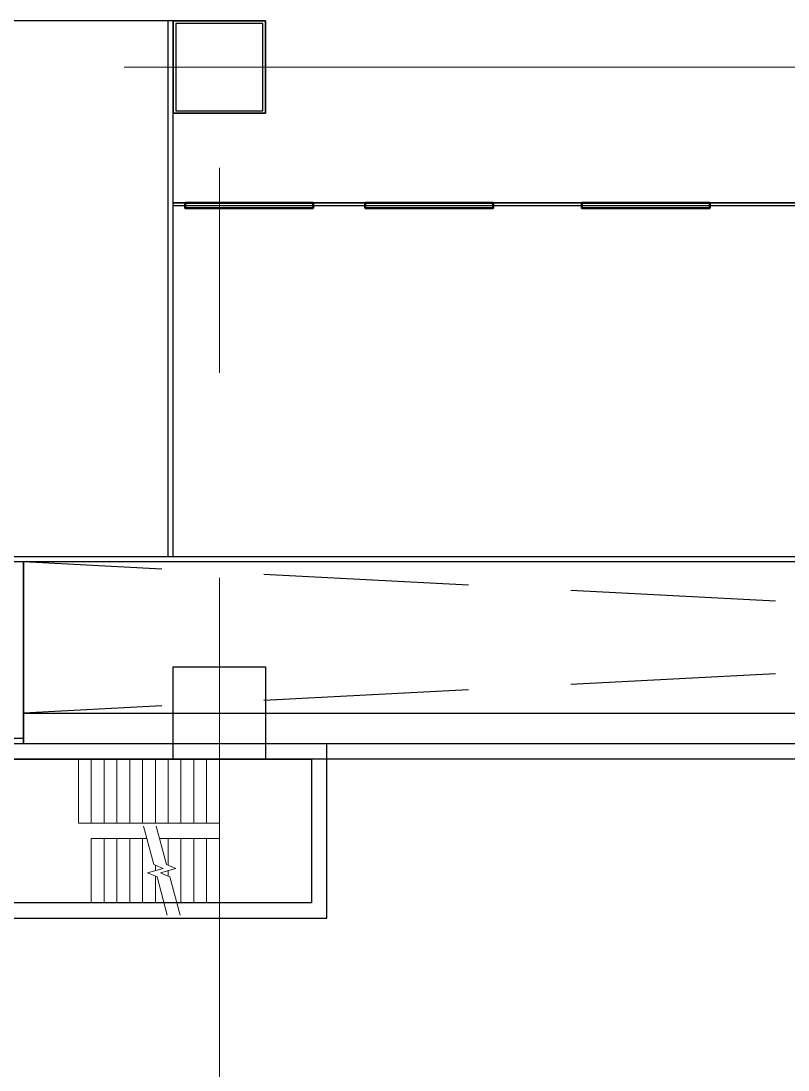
# Model space of a CAD drawing. Extents: x -15449 to 527173, y -170839 to 146543.
# Drawn here: x 246771 to 261743, y -139614 to -119150 of the extents above; entities that cross this region are included whole.
import ezdxf

# ---------------------------------------------------------------- set-up
doc = ezdxf.new("R2010")
doc.units = 0
doc.header["$LTSCALE"] = 8
for name, pattern in [('IDA - Grid Line', [3500, 2000, -500, 500, -500]), ('IDA - Hidden 2-1', [750, 500, -250]), ('Overhead', [992.1875, 595.3125, -396.875])]:
    doc.linetypes.add(name, pattern=pattern)
doc.layers.get('0').update_dxf_attribs({"color": 1, "linetype": 'CONTINUOUS'})
for name, color, linetype in [('0-T100非抗岩棉库板H10000', 1, 'CONTINUOUS'), ('0-T50单抗铝蜂巢库板H5000', 3, 'CONTINUOUS'), ('0-T50双抗铝蜂巢库板H5000', 2, 'CONTINUOUS'), ('000_CTCI_CSA', 7, 'CONTINUOUS'), ('CTCI', 4, 'CONTINUOUS')]:
    doc.layers.add(name, color=color, linetype=linetype)
for name, color, linetype, lineweight in [('000-EQ LOAD MARKUP', 4, 'CONTINUOUS', 100), ('A-_ANOTGRID_E', 7, 'CONTINUOUS', 9), ('A-_STRC----_E', 7, 'CONTINUOUS', 9)]:
    doc.layers.add(name, color=color, linetype=linetype, lineweight=lineweight)

msp = doc.modelspace()

# ---------------------------------------------------------------- linework, layer by layer
at = {"color": 252}
for p, q in [((252743.8697, -133249.8188), (244943.8697, -133249.8188)), ((252743.8697, -136649.8188), (252743.8697, -133249.8188)), ((245243.8697, -133549.8189), (252443.8697, -133549.8189)), ((252443.8697, -133549.8189), (252443.8697, -136349.8188)), ((252443.8697, -136349.8188), (245243.8697, -136349.8188)), ((244943.8697, -136649.8188), (252743.8697, -136649.8188))]:
    msp.add_line(p, q, dxfattribs=at)
for points in [[(251543.8697, -119149.8189), (251543.8697, -120949.8189), (249743.8697, -120949.8189), (249743.8697, -119149.8189)], [(251543.8697, -131749.8189), (251543.8697, -133549.8189), (249743.8697, -133549.8189), (249743.8697, -131749.8189)]]:
    msp.add_lwpolyline(points, close=True, dxfattribs=at)
at = {"layer": '0-T100非抗岩棉库板H10000', "lineweight": -3}
for p, q in [((249743.8697, -119149.8189), (237443.8697, -119149.8189)), ((249643.8697, -129599.8189), (249643.8697, -119149.8189)), ((249743.8697, -129599.8189), (249743.8697, -119149.8189)), ((249643.8697, -129599.8189), (237443.8697, -129599.8189)), ((249643.8697, -129699.8189), (237443.8697, -129699.8189)), ((246820.6922, -133249.8188), (246820.6922, -129699.8189)), ((303543.8698, -129599.8189), (249643.8697, -129599.8189)), ((303543.8698, -129699.8189), (249643.8697, -129699.8189)), ((246820.6922, -133149.8189), (239043.8697, -133149.8189)), ((246820.6922, -133249.8189), (239043.8697, -133249.8189))]:
    msp.add_line(p, q, dxfattribs=at)
at = {"layer": '0-T100非抗岩棉库板H10000', "color": 11, "lineweight": -3, "true_color": 0xff8080}
for q in [(246820.6922, -132649.8189), (246820.6922, -133249.8189)]:
    msp.add_line((246820.6922, -129699.8189), q, dxfattribs=at)
at = {"layer": '0-T50单抗铝蜂巢库板H5000'}
for p, q in [((251543.8697, -119149.8189), (249743.8697, -119149.8189)), ((249743.8697, -119149.8189), (249743.8697, -120949.8189)), ((251493.8697, -119199.8189), (249793.8697, -119199.8189)), ((249793.8697, -119199.8189), (249793.8697, -120899.8189)), ((251493.8697, -120899.8189), (251493.8697, -119199.8189)), ((251543.8697, -120949.8189), (251543.8697, -119149.8189)), ((249793.8697, -120899.8189), (251493.8697, -120899.8189)), ((249743.8697, -120949.8189), (251543.8697, -120949.8189))]:
    msp.add_line(p, q, dxfattribs=at)
at = {"layer": '0-T50双抗铝蜂巢库板H5000', "lineweight": -3}
for p, q in [((249743.8697, -122699.8189), (308342.0798, -122699.8189)), ((249743.8697, -122749.8189), (308342.0928, -122749.8189))]:
    msp.add_line(p, q, dxfattribs=at)
at = {"layer": '000-EQ LOAD MARKUP', "color": 6, "lineweight": 50}
for points in [[(249973.5827, -122699.8189), (252473.5827, -122699.8189), (252473.5827, -122799.8189), (249973.5827, -122799.8189)], [(253490, -122699.8216), (255990, -122699.8216), (255990, -122799.8216), (253490, -122799.8216)], [(257715.0719, -122699.8227), (260215.0719, -122699.8227), (260215.0719, -122799.8227), (257715.0719, -122799.8227)]]:
    msp.add_lwpolyline(points, close=True, dxfattribs=at)
at = {"layer": '000_CTCI_CSA', "color": 252}
msp.add_line((246820.6922, -133249.8189), (237443.8697, -133249.8189), dxfattribs=at)
for points in [[(313343.8697, -56149.8189), (313343.8697, -133549.8189), (237143.8697, -133549.8189), (237143.8697, -56149.8189)], [(313043.8697, -56449.8189), (313043.8697, -133249.8189), (237443.8697, -133249.8189), (237443.8697, -56449.8189)]]:
    msp.add_lwpolyline(points, close=True, dxfattribs=at)
at = {"layer": 'A-_ANOTGRID_E', "color": 8, "linetype": 'IDA - Grid Line', "true_color": 0x808080}
for p, q in [((250643.8697, -146013.8599), (250643.8697, -47004.7177)), ((320784.4764, -120049.8189), (233274.5842, -120049.8189)), ((320784.4764, -132649.8189), (233274.5842, -132649.8189))]:
    msp.add_line(p, q, dxfattribs=at)
at = {"layer": 'A-_STRC----_E', "color": 252, "linetype": 'Overhead'}
for p, q in [((247893.8697, -134799.8189), (247893.8697, -133549.8189)), ((250393.8697, -133549.8189), (247893.8697, -133549.8189)), ((248143.8697, -134799.8189), (248143.8697, -133549.8189)), ((248393.8697, -134799.8189), (248393.8697, -133549.8189)), ((248643.8697, -134799.8189), (248643.8697, -133549.8189)), ((248893.8697, -134799.8189), (248893.8697, -133549.8189)), ((249143.8697, -134799.8189), (249143.8697, -133549.8189)), ((249393.8697, -134799.8189), (249393.8697, -133549.8189)), ((249643.8697, -134799.8189), (249643.8697, -133549.8189)), ((249893.8697, -134799.8189), (249893.8697, -133549.8189)), ((250143.8697, -134799.8189), (250143.8697, -133549.8189)), ((250393.8697, -134799.8189), (250393.8697, -133549.8189)), ((250393.8697, -134799.8189), (247893.8697, -134799.8189)), ((249611.5173, -135604.0781), (249411.6967, -134858.3373)), ((250643.8697, -134799.8189), (250393.8697, -134799.8189)), ((250643.8697, -135099.8188), (250643.8697, -134799.8189)), ((249476.4015, -135099.8188), (250643.8697, -135099.8188)), ((249643.8697, -135099.8188), (249643.8697, -135618.2527)), ((249893.8697, -135099.8188), (249893.8697, -136349.8188)), ((250143.8697, -135099.8188), (250143.8697, -136349.8188)), ((250393.8697, -135099.8188), (250393.8697, -136349.8188)), ((250643.8697, -135099.8188), (250643.8697, -136349.8188)), ((249794.7956, -135684.3783), (249611.5173, -135604.0781)), ((249492.9438, -135765.2593), (249794.7956, -135684.3783)), ((249676.2221, -135845.5595), (249492.9438, -135765.2593)), ((249643.8697, -135724.8188), (249643.8697, -135831.3849)), ((249876.0427, -136591.3003), (249676.2221, -135845.5595)), ((249811.3379, -136349.8188), (250643.8697, -136349.8188))]:
    msp.add_line(p, q, dxfattribs=at)
at = {"layer": 'A-_STRC----_E', "color": 252}
for p, q in [((249361.5173, -135604.0781), (249161.6967, -134858.3373)), ((248143.8697, -135099.8188), (248143.8697, -136349.8188)), ((248143.8697, -135099.8188), (248393.8697, -135099.8188)), ((248393.8697, -135099.8188), (248643.8697, -135099.8188)), ((248393.8697, -135099.8188), (248393.8697, -136349.8188)), ((248643.8697, -135099.8188), (248893.8697, -135099.8188)), ((248643.8697, -135099.8188), (248643.8697, -136349.8188)), ((248893.8697, -135099.8188), (249143.8697, -135099.8188)), ((248893.8697, -135099.8188), (248893.8697, -136349.8188)), ((249143.8697, -135099.8188), (249226.4015, -135099.8188)), ((249143.8697, -135099.8188), (249143.8697, -136349.8188)), ((249544.7956, -135684.3783), (249361.5173, -135604.0781)), ((249393.8697, -135618.2527), (249393.8697, -135724.8188)), ((249242.9438, -135765.2593), (249544.7956, -135684.3783)), ((249426.2221, -135845.5595), (249242.9438, -135765.2593)), ((249393.8697, -135831.3849), (249393.8697, -136349.8188)), ((249626.0427, -136591.3003), (249426.2221, -135845.5595))]:
    msp.add_line(p, q, dxfattribs=at)
at = {"layer": 'CTCI', "color": 252}
for p, q in [((249743.8697, -122699.8189), (308443.8698, -122699.8189)), ((303443.8698, -129699.8189), (246820.6922, -129699.8189)), ((308443.8698, -129699.8189), (249743.8697, -129699.8189)), ((246820.6922, -132649.8189), (303443.8698, -132649.8189))]:
    msp.add_line(p, q, dxfattribs=at)
at = {"layer": 'CTCI', "color": 2, "lineweight": 35}
msp.add_line((249743.8697, -122699.8192), (308342.0798, -122699.8453), dxfattribs=at)
at = {"layer": 'CTCI', "color": 252, "linetype": 'IDA - Hidden 2-1'}
for p, q in [((303443.8698, -129699.8189), (246820.6922, -132649.8189)), ((303443.8698, -132649.8189), (246820.6922, -129699.8189))]:
    msp.add_line(p, q, dxfattribs=at)

doc.saveas('drawing.dxf')
